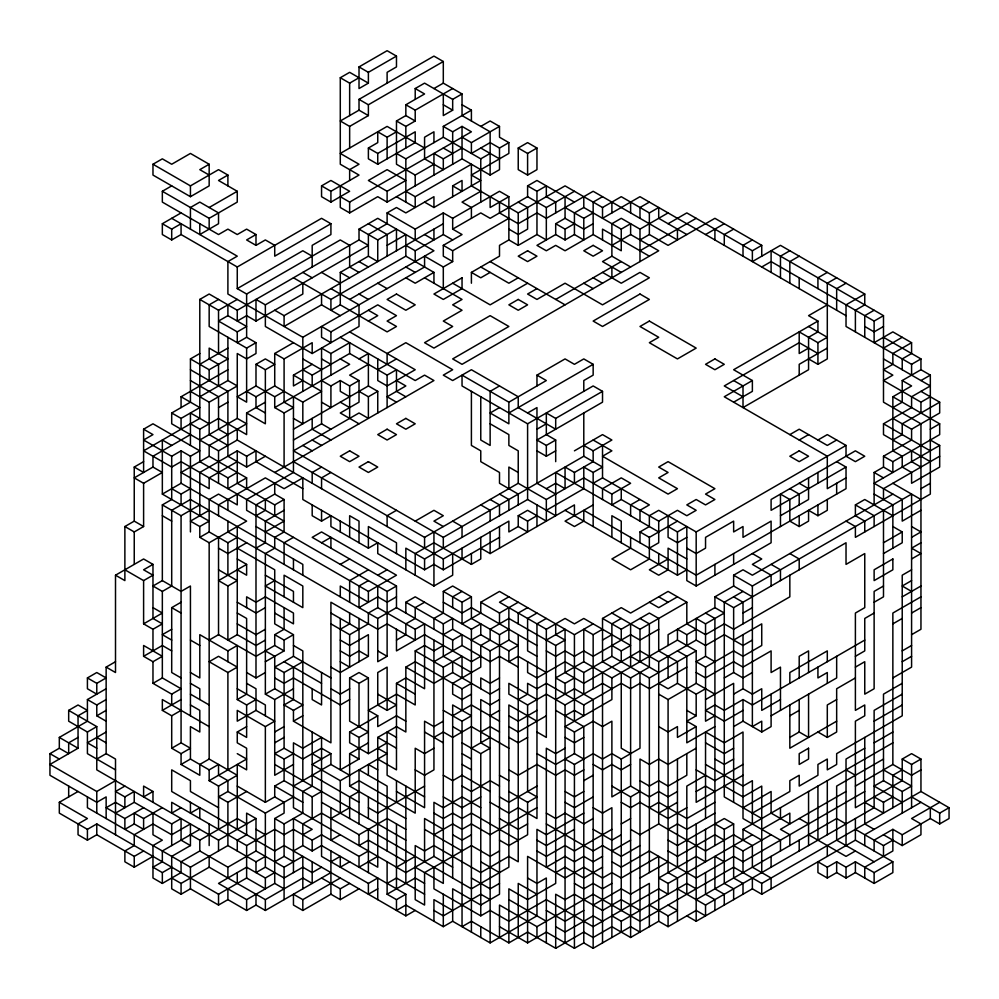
<?xml version="1.0" encoding="UTF-8"?>
<svg xmlns="http://www.w3.org/2000/svg" width="999" height="999" viewBox="0 0 999 999"><rect width="100%" height="100%" fill="white"/><g stroke="black" fill="none" stroke-linecap="round" stroke-linejoin="round"><path stroke-width="1.5" d="M152.972 164.248L162.338 158.841L171.703 164.248L190.434 153.434L209.166 164.248L209.166 185.876L190.434 196.691L152.972 175.062L152.972 164.248L190.434 185.876L218.531 169.655L227.897 175.062L227.897 185.876M321.553 185.876L330.919 180.469L349.65 191.284L330.919 202.098L321.553 196.691L321.553 185.876L330.919 191.284L359.016 175.062L340.284 164.248L340.284 77.735L349.65 72.328L368.381 83.142L368.381 72.328L396.478 56.106L396.478 66.921L387.113 72.328L387.113 83.142M368.381 83.142L359.016 88.549L359.016 66.921L387.113 50.699L396.478 56.106M312.188 266.983L312.188 245.354L330.919 234.54L330.919 223.726L274.725 256.169L274.725 245.354L265.359 239.947L255.994 245.354L255.994 234.54L246.628 229.133L237.263 234.54L227.897 229.133L218.531 234.54L162.338 202.098L162.338 191.284L171.703 185.876M209.166 164.248L199.8 169.655L209.166 175.062M340.284 77.735L349.65 83.142L359.016 77.735M227.897 175.062L218.531 180.469L237.263 191.284L237.263 202.098L209.166 218.319L162.338 191.284M443.306 61.513L368.381 104.77L368.381 115.584L349.65 126.398L340.284 120.991L359.016 110.177L359.016 99.363L433.941 56.106L443.306 61.513L443.306 83.142L462.038 93.956L462.038 115.584L490.134 131.806L490.134 175.062L499.5 169.655L499.5 148.027L508.866 142.62L508.866 153.434L471.403 175.062L480.769 180.469L433.941 207.505L424.575 202.098M330.919 223.726L321.553 218.319L237.263 266.983L181.069 234.54L171.703 239.947L162.338 234.54L162.338 223.726L181.069 212.912M162.338 223.726L171.703 229.133L181.069 223.726L181.069 234.54M209.166 207.505L237.263 191.284M415.209 99.363L415.209 88.549L424.575 83.142L452.672 99.363L462.038 93.956M405.844 104.77L415.209 110.177L415.209 120.991L405.844 115.584L405.844 104.77L424.575 93.956L415.209 88.549M433.941 88.549L443.306 83.142M433.941 164.248L415.209 175.062L396.478 164.248L396.478 120.991L405.844 115.584M415.209 110.177L452.672 88.549M368.381 148.027L377.747 153.434L415.209 131.806L415.209 142.62L377.747 164.248L368.381 158.841L368.381 148.027L377.747 142.62L377.747 131.806L387.113 137.213L396.478 131.806M396.478 120.991L405.844 126.398L415.209 120.991M452.672 99.363L452.672 110.177L443.306 115.584L443.306 93.956M255.994 234.54L246.628 239.947L255.994 245.354M480.769 202.098L480.769 158.841L443.306 137.213L443.306 126.398L471.403 110.177L471.403 120.991M396.478 153.434L405.844 158.841L443.306 137.213M443.306 126.398L452.672 131.806L462.038 126.398L471.403 131.806L349.65 202.098L340.284 196.691M480.769 126.398L490.134 120.991L499.5 126.398L499.5 137.213L508.866 142.62M265.359 531.943L284.091 521.128L181.069 461.65L171.703 467.057L143.606 450.836L199.8 418.394L199.8 299.425L209.166 294.018L237.263 310.252L359.016 239.947L368.381 245.354L265.359 304.832L255.994 299.425L255.994 321.066L246.628 315.659L237.263 321.066L237.263 310.252M340.284 185.876L340.284 207.505L349.65 212.912L377.747 196.691L387.113 202.098L462.038 158.841L462.038 126.398M387.113 191.284L405.844 180.469L387.113 169.655L368.381 180.469L387.113 191.284L387.113 202.098M433.941 175.062L433.941 153.434L443.306 158.841L462.038 148.027M462.038 137.213L471.403 142.62L499.5 126.398M218.531 299.425L209.166 304.832L209.166 326.473L246.628 348.102L255.994 342.694L255.994 353.509L246.628 358.916L237.263 353.509L237.263 418.394L246.628 423.801L209.166 445.429L209.166 456.243L181.069 472.465L209.166 488.686L209.166 477.872L237.263 461.65M237.263 266.983L237.263 288.611L302.822 250.761L312.188 256.169M199.8 299.425L218.531 310.239L237.263 299.425M237.263 288.611L246.628 294.018L340.284 239.947L349.65 245.354L349.65 266.995L359.016 272.402M359.016 239.947L359.016 229.133L377.747 218.319L433.941 250.761L349.65 299.438M330.919 331.88L330.919 342.694L321.553 337.287L321.553 326.473L330.919 331.88L377.747 304.845L396.478 315.659L387.113 321.066L396.478 326.473L387.113 331.88L340.284 304.832L340.284 272.402L368.381 256.181L368.381 234.54L387.113 223.726L387.113 212.912L396.478 207.505L405.844 212.912L433.941 196.691L433.941 207.505M405.844 191.284L415.209 196.691L471.403 164.248L471.403 185.876L518.231 212.912L518.231 245.367L508.866 239.947L499.5 245.367L499.5 256.169L471.403 272.39L471.403 283.216M480.769 158.841L490.134 153.434M227.897 315.647L218.531 321.066L237.263 331.88L246.628 326.473L227.897 315.647L227.897 304.832M452.672 185.876L462.038 180.469L462.038 191.284L452.672 185.876L452.672 196.691M518.231 148.027L527.597 142.62L536.962 148.027L536.962 169.655L527.597 175.062L518.231 169.655L518.231 148.027L527.597 153.434L536.962 148.027M359.016 229.133L377.747 239.947L396.478 229.133L396.478 250.774M536.962 515.721L527.597 521.128L527.597 531.943L518.231 526.535L508.866 531.943L508.866 521.128L443.306 558.978L237.263 440.022L218.531 450.836L171.703 423.801L171.703 412.987L190.434 402.172L190.434 358.916L199.8 353.509M255.994 321.066L302.822 294.018L302.822 283.204M387.113 245.354L405.844 234.54L405.844 256.169L433.941 272.39L433.941 283.204M387.113 212.912L415.209 229.133L443.306 212.912L452.672 218.319L499.5 191.284L508.866 196.691L508.866 239.947M480.769 191.284L462.038 202.098L471.403 207.505L471.403 218.319M199.8 364.323L227.897 348.102M255.994 342.694L246.628 337.287L237.263 342.694L237.263 331.88M274.725 310.239L284.091 315.659L443.306 223.726M190.434 358.916L209.166 369.73L227.897 358.916L209.166 348.102L209.166 358.916L218.531 364.323L218.531 385.951M340.284 315.659L321.553 304.832L284.091 326.473L284.091 315.659M293.456 277.797L330.919 299.425L405.844 256.169M405.844 245.354L415.209 250.761L443.306 234.54L452.672 239.947M452.672 218.319L452.672 229.133L480.769 212.912L490.134 218.319L527.597 196.691L546.328 207.505L574.425 191.284M508.866 196.691L490.134 207.505L490.134 196.691M527.597 196.691L527.597 185.876L536.962 180.469L574.425 202.098M181.069 407.58L181.069 396.765L227.897 369.73M340.284 304.832L330.919 310.252L330.919 299.425M508.866 218.319L452.672 250.761L452.672 261.576L443.306 256.169L443.306 245.354L462.038 234.54L452.672 229.133M527.597 185.876L536.962 191.284L546.328 185.876L546.328 196.691L555.694 202.098L555.694 212.912M143.606 429.208L152.972 423.801L199.8 450.836L190.434 456.243L181.069 450.836L171.703 456.243L143.606 440.022L152.972 434.615L143.606 429.208L143.606 472.465L134.241 467.057L134.241 521.128L124.875 526.535L124.875 580.606L115.509 575.199L115.509 672.527L106.144 667.12L106.144 753.646L96.778 759.053M199.8 396.765L227.897 380.544L237.263 385.951L209.166 402.172L190.434 391.358M255.994 364.323L265.359 358.916L274.725 364.323L265.359 369.73L255.994 364.323L255.994 385.951L237.263 396.765L246.628 402.172L246.628 348.102M293.456 418.394L302.822 423.801L302.822 402.172L274.725 385.951L274.725 353.509L293.456 342.694M171.703 218.319L237.263 256.169L227.897 261.576L227.897 294.018L302.822 337.287L424.575 266.983L424.575 256.169L443.306 266.983L452.672 261.576M518.231 212.912L565.059 185.876L602.522 207.505L621.253 196.691L649.35 212.912L658.716 207.505L658.716 218.319L686.812 234.54M171.703 412.987L181.069 418.394L199.8 407.58L181.069 396.765M284.091 391.358L274.725 396.765L274.725 407.58L284.091 412.987L293.456 407.58L284.091 402.172L284.091 358.916L312.188 342.694L312.188 353.509L359.016 326.473L359.016 304.832L330.919 288.611M433.941 272.39L415.209 283.216L405.844 277.797M218.531 407.58L227.897 402.172M368.381 321.066L377.747 315.659L368.381 310.252M134.241 467.057L143.606 461.65M190.434 434.615L152.972 456.243L152.972 467.057L134.241 477.872L143.606 483.279L162.338 472.465L152.972 467.057M190.434 423.801L199.8 429.208L218.531 418.394L246.628 434.615L246.628 412.987L265.359 402.172M265.359 412.987L255.994 407.58L255.994 396.765L274.725 385.951M302.822 380.544L293.456 385.951L293.456 375.137L312.188 364.323M293.456 440.022L321.553 423.801L321.553 348.102L330.919 353.509L349.65 342.694L349.65 353.509L312.188 375.137L312.188 385.951M518.231 245.367L536.962 234.54L546.328 239.947L546.328 207.505M555.694 234.54L565.059 239.947L574.425 234.54L574.425 212.912L583.791 207.505L621.253 229.133L621.253 250.774L593.156 234.54L565.059 250.774L555.694 245.367L546.328 250.774L536.962 245.367L555.694 234.54L555.694 223.726L565.059 218.319L583.791 229.133L593.156 223.726M602.522 196.691L593.156 202.098L593.156 234.54M199.8 440.022L237.263 418.394M490.134 272.39L480.769 277.797L471.403 272.39M555.694 223.726L565.059 229.133L574.425 223.726M565.059 207.505L583.791 218.319L593.156 212.912M274.725 407.58L349.65 364.323L340.284 358.916M359.016 358.916L368.381 353.509L368.381 385.951L293.456 429.208M302.822 402.172L321.553 391.358L293.456 375.137M321.553 380.544L330.919 385.951L340.284 380.544L349.65 385.951L359.016 380.544L359.016 402.172L340.284 412.987L359.016 423.801M368.381 364.323L349.65 375.137L359.016 380.544M518.231 277.797L508.866 283.216L480.769 266.983M649.35 202.098L639.984 207.505L639.984 218.319M171.703 445.429L162.338 440.022L162.338 494.093L181.069 483.279L246.628 521.128L209.166 542.757L209.166 759.053L237.263 775.274L218.531 786.088L209.166 780.681L209.166 769.867L218.531 764.46L218.531 775.274L227.897 780.681L227.897 791.495L265.359 813.124L293.456 796.902M302.822 488.686L255.994 461.65L255.994 450.836L246.628 456.243L237.263 450.836L199.8 472.465L199.8 515.721M377.747 369.73L396.478 358.916M527.597 283.216L490.134 304.845L452.672 283.216M621.253 229.133L630.619 223.726L630.619 234.54L611.888 245.354M302.822 575.199L302.822 564.385L190.434 499.5L171.703 510.314L171.703 586.013L162.338 591.42L152.972 586.013L162.338 580.606L162.338 504.907L171.703 499.5L171.703 456.243M171.703 488.686L181.069 494.093L190.434 488.686M349.65 353.509L387.113 375.137L396.478 369.73L396.478 391.358L405.844 396.765M536.962 288.624L527.597 294.031L536.962 299.438L565.059 283.216L602.522 304.845L649.35 277.797L639.984 272.39L621.253 283.216L602.522 272.39M630.619 266.995L611.888 256.181L611.888 223.726L621.253 218.319L639.984 229.133L668.081 212.912M124.875 526.535L134.241 531.943L143.606 526.535L143.606 483.279M199.8 429.208L199.8 461.65L227.897 477.872L237.263 472.465M190.434 369.73L227.897 391.358L227.897 456.243L246.628 467.057L265.359 456.243M359.016 391.358L368.381 396.765L377.747 391.358L377.747 412.987M611.888 256.181L602.522 261.588L621.253 272.39M639.984 239.947L649.35 234.54L668.081 245.354L714.909 218.319L761.738 245.354L761.738 256.181M668.081 223.726L686.812 212.912L752.372 250.761L761.738 245.354M162.338 504.907L181.069 515.721L199.8 504.907M246.628 488.686L246.628 477.872L227.897 488.686L227.897 477.872M555.694 299.438L621.253 261.576M639.984 250.761L696.178 218.319M209.166 510.314L190.434 521.128L199.8 526.535L209.166 521.128L162.338 494.093M274.725 472.465L433.941 380.544L424.575 375.137L415.209 380.544L340.284 337.287M115.509 575.199L143.606 558.978L152.972 564.385L152.972 618.456L162.338 623.863L152.972 629.27L143.606 623.863L143.606 580.606L124.875 569.792M705.544 234.54L724.275 223.726M152.972 564.385L143.606 569.792L152.972 575.199L143.606 580.606M199.8 526.535L199.8 537.35L209.166 531.943L227.897 542.757L237.263 537.35M293.456 688.748L274.725 699.562L265.359 694.155L265.359 553.571L274.725 548.164L274.725 537.35L284.091 531.943L284.091 499.5L274.725 494.093L255.994 504.907L255.994 677.934L265.359 672.527M321.553 467.057L312.188 472.465L312.188 483.279M733.641 229.133L724.275 234.54L724.275 245.354M255.994 515.721L265.359 510.314L265.359 499.5M237.263 450.836L237.263 483.279L274.725 504.907L284.091 499.5M330.919 472.465L321.553 477.872L321.553 488.686M284.091 510.314L265.359 521.128L265.359 542.757L255.994 548.164M499.5 385.951L490.134 391.358L490.134 445.429L480.769 440.022L480.769 396.765M752.372 239.947L743.006 245.354L743.006 256.181M246.628 542.757L227.897 553.571L218.531 548.164M536.962 385.951L536.962 375.137L565.059 358.916L574.425 364.323L583.791 358.916L593.156 364.323L593.156 375.137L583.791 380.544L583.791 391.358M499.5 407.58L490.134 412.987L508.866 423.801L508.866 402.172L462.038 375.137L462.038 385.951L527.597 423.801L593.156 385.951L602.522 391.358L602.522 402.172L536.962 440.022L546.328 445.429L555.694 440.022L555.694 461.65M508.866 402.172L546.328 380.544L536.962 375.137M143.606 623.863L162.338 613.049L152.972 607.642M181.069 677.934L171.703 672.527L171.703 607.642L181.069 602.235M237.263 558.978L246.628 564.385L218.531 580.606L227.897 586.013L237.263 580.606L218.531 569.792M293.456 537.35L284.091 542.757L284.091 564.385M312.188 504.907L312.188 515.721L321.553 521.128L330.919 515.721L330.919 526.535L368.381 548.164L377.747 542.757L377.747 553.571L433.941 586.013L452.672 575.199L452.672 553.571M508.866 412.987L593.156 364.323M761.738 266.995L771.103 261.588L874.125 321.066L883.491 315.659L883.491 402.172L920.953 423.801L920.953 629.27L911.587 634.677M789.834 250.761L780.469 256.169L780.469 277.809M527.597 412.987L536.962 407.58L536.962 483.279L555.694 494.093M799.2 256.169L789.834 261.588L789.834 283.216M87.413 677.934L96.778 672.527L106.144 677.934L96.778 683.341L87.413 677.934L87.413 688.748L96.778 694.155L96.778 683.341M106.144 667.12L115.509 661.713M171.703 629.27L162.338 634.677L171.703 640.084M321.553 542.757L330.919 537.35L330.919 548.164M143.606 656.306L152.972 661.713L162.338 656.306L143.606 645.491L143.606 656.306L162.338 645.491L171.703 650.898M274.725 580.606L265.359 586.013L302.822 607.642L302.822 586.013L284.091 575.199L284.091 596.828M396.478 510.314L387.113 515.721L387.113 526.535M536.962 429.208L546.328 423.801M555.694 440.022L546.328 434.615L546.328 412.987L555.694 418.394L602.522 391.358M218.531 850.973L218.531 840.159L96.778 769.867L96.778 726.61L87.413 732.017L68.681 721.203L68.681 710.389L78.047 704.982L87.413 710.389L78.047 715.796L78.047 748.239L49.95 764.46L96.778 791.495L115.509 780.681M106.144 818.531L106.144 796.902L96.778 802.309L49.95 775.274L49.95 753.646L59.316 748.239L59.316 737.424L87.413 721.203L87.413 699.575L106.144 688.748M827.297 272.402L817.931 277.809L817.931 288.624M87.413 699.575L96.778 704.982L106.144 699.575M209.166 640.084L218.531 634.677L255.994 656.306L274.725 645.491L284.091 650.898L284.091 640.084L274.725 634.677L274.725 645.491M265.359 607.642L255.994 613.049L237.263 602.235M340.284 564.385L349.65 558.978M415.209 521.128L433.941 510.314L443.306 515.721L433.941 521.128L443.306 526.535M836.663 277.809L827.297 283.216L827.297 358.916L817.931 364.323L808.566 358.916M96.778 704.982L96.778 715.796L106.144 710.389M152.972 683.341L162.338 677.934L181.069 688.748L171.703 694.155L152.972 683.341L152.972 661.713M265.359 640.084L255.994 645.491L237.263 634.677L227.897 640.084L227.897 586.013M536.962 450.836L546.328 456.243L555.694 450.836M846.028 283.216L836.663 288.624L836.663 310.252M78.047 737.424L68.681 742.831L68.681 753.646L59.316 748.239M190.434 672.527L199.8 677.934L199.8 634.677L227.897 650.898L237.263 645.491L237.263 699.562L246.628 704.969L255.994 699.562M265.359 629.27L255.994 634.677L237.263 623.863M368.381 569.792L349.65 580.606L349.65 602.235M293.456 461.65L424.575 537.35L518.231 483.279L546.328 499.5L583.791 477.872L611.888 494.093L611.888 504.907L621.253 499.5L658.716 521.128L677.447 510.314L686.812 515.721L696.178 510.314L686.812 504.907L696.178 499.5L705.544 504.907L714.909 499.5L705.544 494.093L714.909 488.686L668.081 461.65L658.716 467.057L668.081 472.465L658.716 477.872L677.447 488.686L668.081 494.093L602.522 456.243L611.888 450.836L593.156 440.022M574.425 450.836L602.522 434.615L611.888 440.022L593.156 450.836L583.791 445.429M827.297 304.845L808.566 315.659L817.931 321.066L817.931 331.88L808.566 337.287L808.566 369.73L743.006 407.58L743.006 385.951L733.641 380.544M106.144 732.017L87.413 742.831L96.778 748.239M274.725 634.677L284.091 629.27L284.091 607.642M368.381 580.606L359.016 586.013L359.016 607.642L377.747 596.828L387.113 602.235L396.478 596.828M377.747 575.199L387.113 569.792M368.381 396.765L368.381 418.394L359.016 412.987L293.456 450.836L443.306 537.35L583.791 456.243L602.522 467.057L593.156 472.465L583.791 467.057L583.791 488.686L546.328 510.314M817.931 321.066L733.641 369.73L752.372 380.544L752.372 391.358L733.641 402.172M855.394 331.88L855.394 310.252L864.759 304.845L864.759 294.031L846.028 304.845L846.028 326.473L911.587 364.323L920.953 358.916L920.953 369.73L902.222 380.544L902.222 402.172L892.856 407.58M209.166 726.61L162.338 699.562L162.338 710.376L181.069 699.562M227.897 672.527L237.263 667.12L218.531 656.306L209.166 661.713L227.897 672.527L227.897 769.867M284.091 640.084L293.456 634.677L274.725 623.863L274.725 569.792L237.263 548.164M255.994 526.535L368.381 591.42L396.478 575.199L321.553 531.943L312.188 537.35L396.478 586.013L396.478 607.642L452.672 640.084L462.038 634.677L462.038 645.491L433.941 661.713M405.844 569.792L405.844 548.164L424.575 558.978L527.597 499.5L555.694 515.721L555.694 472.465L658.716 531.943M546.328 488.686L555.694 483.279L565.059 488.686L565.059 467.057L574.425 472.465L574.425 483.279M574.425 472.465L593.156 461.65M162.338 710.376L171.703 715.784L181.069 710.376M265.359 661.713L284.091 650.898M293.456 396.765L293.456 472.465L246.628 499.5L246.628 510.314L387.113 591.42L396.478 586.013M218.531 515.721L218.531 504.907L265.359 477.872L284.091 488.686L302.822 477.872L302.822 499.5L424.575 569.792L433.941 564.385L443.306 569.792L499.5 537.35M518.231 526.535L518.231 515.721L527.597 510.314L546.328 521.128L546.328 499.5M752.372 380.544L724.275 396.765L827.297 456.243L827.297 488.686L846.028 477.872M808.566 348.102L799.2 353.509L799.2 331.88L817.931 342.694L827.297 337.287L808.566 326.473M874.125 310.252L864.759 315.659L864.759 337.287M330.919 677.934L293.456 656.306L274.725 667.12L284.091 672.527L284.091 748.239L274.725 753.646L284.091 759.053L293.456 753.646M340.284 629.27L349.65 623.863L349.65 613.049M377.747 759.053L396.478 769.867L396.478 683.341L405.844 677.934L424.575 688.748L424.575 623.863L415.209 629.27L377.747 607.642L368.381 613.049L368.381 623.863L349.65 634.677L330.919 623.863M593.156 483.279L602.522 477.872L602.522 445.429M827.297 348.102L799.2 364.323L799.2 375.137M284.091 888.823L274.725 883.416L246.628 899.637L218.531 883.416L246.628 867.194L265.359 878.009L265.359 888.823L246.628 878.009L218.531 894.23L96.778 823.938L87.413 829.345L59.316 813.124L59.316 802.309L78.047 791.495M237.263 699.562L246.628 694.155L246.628 618.456L237.263 613.049M284.091 672.527L302.822 661.713M227.897 521.128L227.897 531.943L377.747 618.456L396.478 607.642M405.844 613.049L405.844 602.235L415.209 596.828L471.403 629.27L480.769 623.863L480.769 634.677L508.866 650.898L518.231 645.491L508.866 640.084L490.134 650.898L452.672 629.27L443.306 634.677M415.209 575.199L415.209 553.571L433.941 542.757L471.403 564.385L480.769 558.978L480.769 537.35M480.769 548.164L490.134 553.571L574.425 504.907L574.425 515.721M883.491 326.473L874.125 331.88L864.759 326.473M171.703 748.239L181.069 742.831L190.434 748.239L181.069 753.646L171.703 748.239L171.703 715.784M265.359 694.155L274.725 688.748L302.822 704.969L293.456 710.376L284.091 704.969L293.456 699.562L293.456 667.12M424.575 602.235L415.209 607.642L415.209 618.456L405.844 623.863L405.844 634.677L396.478 640.084M433.941 629.27L433.941 618.456L443.306 613.049L443.306 591.42L452.672 586.013L471.403 596.828L471.403 618.456L499.5 634.677L508.866 629.27M593.156 504.907L565.059 521.128L574.425 526.535L583.791 521.128L583.791 510.314L696.178 575.199L846.028 488.686L846.028 467.057L836.663 461.65M611.888 494.093L630.619 483.279L621.253 477.872L602.522 488.686L602.522 499.5M124.875 786.088L115.509 791.495L124.875 796.902L134.241 791.495L134.241 802.309L115.509 813.124M255.994 710.376L237.263 721.191L237.263 710.376L265.359 726.598L274.725 721.191L255.994 710.376L255.994 688.748L246.628 683.341M462.038 591.42L452.672 596.828L452.672 607.642M883.491 348.102L902.222 337.287M181.069 753.646L181.069 764.46L190.434 759.053L209.166 769.867M237.263 829.345L237.263 764.46L246.628 769.867L246.628 748.239L237.263 742.831L237.263 732.017L246.628 726.61M340.284 640.084L349.65 645.491L368.381 634.677L368.381 656.306L340.284 672.527L330.919 667.12M443.306 591.42L462.038 602.235L471.403 596.828M639.984 499.5L630.619 504.907L630.619 515.721M902.222 369.73L902.222 358.916L911.587 353.509L911.587 342.694L892.856 353.509L892.856 364.323L883.491 369.73L892.856 375.137L883.491 380.544L920.953 402.172L930.319 396.765M152.972 791.495L143.606 796.902L143.606 786.088L152.972 791.495L152.972 802.309M209.166 759.053L199.8 764.46L199.8 775.274L181.069 764.46M368.381 753.646L349.65 742.819L349.65 732.005L359.016 737.412L368.381 732.005L349.65 721.191L349.65 677.934L359.016 672.527L368.381 677.934L368.381 753.646L387.113 742.831M387.113 591.42L387.113 656.306L377.747 661.713L377.747 618.456M405.844 602.235L443.306 623.863L452.672 618.456L452.672 629.27M462.038 602.235L462.038 623.863L480.769 613.049L480.769 602.235L499.5 591.42L574.425 634.677L593.156 623.863M59.316 802.309L87.413 818.531L78.047 823.938L78.047 834.752L87.413 840.159L96.778 834.752L134.241 856.38L143.606 850.973M124.875 796.902L124.875 807.716L115.509 802.309L106.144 807.716L124.875 818.531L143.606 807.716M274.725 732.017L284.091 726.61M293.456 710.376L293.456 721.191L302.822 715.784M349.65 688.748L340.284 694.155L330.919 688.748M349.65 677.934L359.016 683.341L368.381 677.934M405.844 721.191L396.478 715.784L377.747 726.598L377.747 715.784L368.381 710.376L396.478 694.155L415.209 704.969L415.209 650.898L424.575 645.491L433.941 650.898L443.306 645.491M508.866 596.828L499.5 602.235L546.328 629.27L565.059 618.456L574.425 623.863L583.791 618.456L630.619 645.491L621.253 650.898L611.888 645.491M789.834 434.615L799.2 429.208L827.297 445.429L836.663 440.022M162.338 807.716L143.606 818.531L143.606 829.345L134.241 823.938L124.875 829.345L124.875 818.531M209.166 780.681L246.628 759.053L237.263 753.646M274.725 742.831L284.091 737.424M349.65 699.562L340.284 704.969L293.456 677.934L284.091 683.341L274.725 677.934M368.381 861.787L377.747 867.194L377.747 737.412L396.478 726.598L405.844 732.005L405.844 667.12L415.209 661.713L462.038 688.748L471.403 683.341M480.769 602.235L499.5 613.049L518.231 602.235M639.984 542.757L639.984 531.943L649.35 526.535L649.35 515.721L658.716 510.314L696.178 531.943L846.028 445.429L846.028 456.243L855.394 461.65L864.759 456.243L855.394 450.836L771.103 499.5L771.103 510.314L846.028 467.057M799.2 440.022L808.566 434.615M181.069 807.716L171.703 813.124L171.703 802.309L246.628 845.566L246.628 878.009M471.403 640.084L480.769 634.677M527.597 607.642L518.231 613.049L518.231 623.863M630.619 537.35L630.619 548.164L611.888 558.978L630.619 569.792L649.35 558.978L649.35 537.35L677.447 521.128M817.931 440.022L827.297 434.615L846.028 445.429M930.319 440.022L939.684 445.429L939.684 467.057L911.587 483.279L911.587 472.465L902.222 467.057L902.222 456.243L892.856 450.836L892.856 396.765L911.587 385.951L902.222 380.544M920.953 380.544L930.319 375.137L930.319 494.093L855.394 537.35L855.394 526.535L846.028 521.128M134.241 802.309L171.703 823.938L181.069 818.531L181.069 840.159L190.434 845.566L190.434 823.938L171.703 834.752L152.972 823.938L134.241 834.752L134.241 845.566L124.875 850.973L124.875 861.787L134.241 867.194L152.972 856.38M227.897 791.495L218.531 796.902L227.897 802.309L246.628 791.495M415.209 650.898L443.306 667.12L462.038 656.306L462.038 677.934M536.962 613.049L527.597 618.456L527.597 650.898L536.962 656.306M649.35 548.164L658.716 542.757L658.716 521.128M668.081 526.535L677.447 531.943L686.812 526.535L686.812 580.606L696.178 586.013L771.103 542.757L771.103 521.128L743.006 537.35L743.006 526.535L733.641 531.943L733.641 521.128L705.544 537.35L705.544 548.164L696.178 553.571L686.812 548.164M293.456 764.46L274.725 775.274L274.725 699.562M349.65 732.005L377.747 715.784M387.113 710.376L387.113 667.12L377.747 672.527L377.747 704.969L387.113 710.376L396.478 704.969L377.747 694.155M452.672 661.713L452.672 672.527L433.941 683.341L405.844 667.12M480.769 656.306L471.403 661.713L424.575 634.677L396.478 650.898L396.478 629.27M546.328 618.456L536.962 623.863L536.962 818.531L518.231 807.716L508.866 813.124L490.134 802.309M686.812 537.35L677.447 542.757L668.081 537.35L668.081 515.721M930.319 461.65L883.491 434.615L883.491 423.801L911.587 407.58L911.587 396.765L930.319 385.951L883.491 358.916M199.8 829.345L162.338 850.973L162.338 861.787L152.972 867.194L162.338 872.602L171.703 867.194M237.263 786.088L265.359 802.309L274.725 796.902L274.725 786.088L284.091 780.681L312.188 796.902L321.553 791.495M284.091 748.239L302.822 759.053L321.553 748.239L330.919 753.633L312.188 764.46L340.284 780.681L387.113 753.633L377.747 748.239M668.081 558.978L649.35 569.792L658.716 575.199L668.081 569.792L668.081 548.164L686.812 558.978M892.856 418.394L911.587 429.208L939.684 412.987L939.684 402.172L902.222 423.801L902.222 434.615L892.856 440.022M190.434 845.566L171.703 856.38L171.703 888.823L181.069 894.23L190.434 888.823L218.531 905.044L227.897 899.637L246.628 910.451L255.994 905.044L265.359 910.451L330.919 872.602M302.822 888.823L302.822 856.38L284.091 867.194L255.994 850.973L227.897 867.194L199.8 850.973L199.8 840.159L237.263 818.531L246.628 823.938M293.456 786.088L330.919 764.46L330.919 753.633M405.844 818.531L349.65 786.088L349.65 753.633L368.381 742.819M546.328 640.084L565.059 629.27L565.059 672.527L583.791 683.341L639.984 650.898L658.716 661.713L658.716 823.938L705.544 850.973L733.641 834.752L752.372 845.566L752.372 867.194L771.103 878.009L771.103 888.823M199.8 850.973L181.069 861.787L181.069 872.602L162.338 883.416L152.972 878.009L152.972 845.566L162.338 840.159L152.972 834.752L152.972 813.124M218.531 840.159L255.994 818.531L246.628 813.124L246.628 834.752L237.263 840.159L237.263 850.973M359.016 737.412L359.016 759.053L340.284 769.867L340.284 618.456M471.403 694.155L462.038 699.562L452.672 694.155L452.672 683.341L480.769 667.12L480.769 645.491L490.134 640.084L490.134 629.27L508.866 618.456L555.694 645.491L565.059 640.084L555.694 634.677L555.694 623.863M499.5 677.934L490.134 683.341L480.769 677.934L480.769 688.748M639.984 618.456L649.35 623.863L649.35 667.12L630.619 677.934L602.522 661.713L602.522 618.456L621.253 607.642L630.619 613.049L668.081 591.42L686.812 602.235L686.812 623.863L705.544 634.677L724.275 623.863L733.641 629.27L789.834 596.828L789.834 575.199M565.059 510.314L677.447 575.199L686.812 569.792M780.469 515.721L808.566 499.5L808.566 477.872M874.125 504.907L874.125 472.465L883.491 467.057L883.491 456.243L911.587 440.022L911.587 429.208M930.319 429.208L939.684 423.801L939.684 434.615L892.856 461.65L883.491 456.243M87.413 796.902L87.413 807.716L190.434 867.194L227.897 845.566L255.994 861.787L265.359 856.38M274.725 883.416L274.725 818.531L284.091 813.124L284.091 802.309L274.725 796.902M443.306 721.191L433.941 726.598L424.575 721.191L424.575 807.716L396.478 791.495M452.672 715.784L471.403 704.969L499.5 721.191M499.5 688.748L490.134 694.155L452.672 672.527M630.619 677.934L630.619 786.088L611.888 796.902L611.888 721.191L602.522 726.598L593.156 721.191L574.425 732.005L565.059 726.598L611.888 699.562L611.888 677.934L583.791 661.713L583.791 629.27L593.156 634.677L602.522 629.27M621.253 618.456L611.888 623.863L611.888 656.306L649.35 677.934L696.178 650.898L677.447 640.084L677.447 629.27L686.812 634.677L696.178 629.27M171.703 878.009L181.069 883.416L209.166 867.194L265.359 899.637L302.822 878.009L312.188 883.416L312.188 861.787M246.628 845.566L274.725 829.345L284.091 834.752L293.456 829.345L312.188 840.159L321.553 834.752L359.016 856.38L368.381 850.973M274.725 818.531L284.091 823.938L302.822 813.124L302.822 791.495L312.188 786.088L312.188 732.005M349.65 786.088L359.016 780.681L415.209 813.124L415.209 748.226L424.575 753.633L433.941 748.226M433.941 737.412L443.306 732.005L452.672 737.412L471.403 726.598L508.866 748.226M443.306 710.376L462.038 721.191L471.403 715.784L452.672 704.969L452.672 878.009M499.5 699.562L490.134 704.969L480.769 699.562L480.769 742.819L490.134 748.226L480.769 753.633L462.038 742.819M602.522 640.084L611.888 634.677M602.522 618.456L621.253 629.27L649.35 613.049L658.716 618.456L658.716 650.898L677.447 661.713L677.447 683.341L696.178 694.155L696.178 715.796L686.812 721.203L696.178 726.598L696.178 802.309L743.006 775.274M677.447 596.828L658.716 607.642L649.35 602.235M780.469 526.535L780.469 494.093L789.834 499.5L789.834 521.128L799.2 526.535L808.566 521.128L808.566 510.314L817.931 515.721L827.297 510.314L827.297 499.5M939.684 445.429L874.125 483.279L902.222 499.5L902.222 521.128L920.953 510.314M359.016 791.495L349.65 796.902L349.65 818.531M490.134 715.784L499.5 710.376M518.231 699.562L527.597 694.155L527.597 683.341L536.962 688.748L546.328 683.341L583.791 704.969L621.253 683.341L630.619 688.748L639.984 683.341L649.35 688.748L686.812 667.12M583.791 661.713L555.694 677.934L565.059 683.341L574.425 677.934M611.888 613.049L639.984 629.27L686.812 602.235M668.081 645.491L668.081 634.677L714.909 607.642L714.909 596.828L733.641 586.013L733.641 575.199L743.006 569.792L752.372 575.199L892.856 494.093M864.759 531.943L864.759 521.128L855.394 515.721L855.394 504.907L864.759 499.5L892.856 515.721M939.684 456.243L883.491 488.686L883.491 499.5M302.822 834.752L312.188 829.345L293.456 818.531L293.456 872.602M330.919 818.531L349.65 807.716M480.769 732.005L490.134 726.598L499.5 732.005M536.962 699.562L508.866 683.341L508.866 694.155L527.597 704.969L546.328 694.155L565.059 704.969L602.522 683.341L611.888 688.748M583.791 694.155L583.791 672.527L611.888 656.306M658.716 629.27L639.984 640.084L630.619 634.677L593.156 656.306L583.791 650.898L574.425 656.306L565.059 650.898L555.694 656.306L546.328 650.898M321.553 867.194L312.188 872.602L302.822 867.194L284.091 878.009L265.359 867.194L255.994 872.602L255.994 861.787M274.725 861.787L284.091 856.38L293.456 861.787M293.456 850.973L302.822 845.566L312.188 850.973L321.553 845.566L405.844 894.23L405.844 915.858L415.209 910.451M471.403 748.226L490.134 737.412M536.962 710.376L518.231 721.191L508.866 715.784M555.694 699.562L574.425 688.748L593.156 699.562L593.156 948.301L583.791 942.894L574.425 948.301L546.328 932.079L527.597 942.894L499.5 926.672M743.006 591.42L724.275 602.235L724.275 796.902L761.738 818.531M733.641 575.199L752.372 586.013L911.587 494.093L911.587 667.12L892.856 677.934M920.953 488.686L930.319 483.279M265.359 878.009L274.725 872.602M340.284 834.752L330.919 840.159L330.919 807.716M424.575 786.088L377.747 813.124L368.381 807.716M546.328 715.784L518.231 732.005L508.866 726.598M611.888 677.934L677.447 640.084M658.716 661.713L696.178 640.084L696.178 618.456L705.544 623.863L724.275 613.049L714.909 607.642M714.909 596.828L733.641 607.642L846.028 542.757L846.028 564.385L864.759 553.571L864.759 607.642L855.394 613.049L855.394 710.376L864.759 704.969L864.759 715.784L855.394 721.191L855.394 807.716L902.222 780.681L902.222 759.053L911.587 753.646L920.953 759.053L920.953 791.495L949.05 807.716L949.05 818.531L939.684 823.938L930.319 818.531L902.222 834.752L892.856 829.345L874.125 840.159L874.125 850.973M405.844 861.787L368.381 840.159L359.016 845.566L359.016 834.752L387.113 818.531L405.844 829.345M527.597 737.412L518.231 742.819L508.866 737.412M565.059 715.784L574.425 710.376L583.791 715.784L583.791 704.969M743.006 613.049L752.372 607.642M330.919 861.787L340.284 856.38L340.284 867.194L349.65 861.787M883.491 542.757L902.222 531.943L902.222 542.757L883.491 553.571M714.909 661.713L705.544 656.306L696.178 661.713L705.544 667.12L733.641 650.898L743.006 656.306L761.738 645.491L761.738 623.863L733.641 640.084M911.587 537.35L920.953 531.943L911.587 526.535M359.016 888.823L340.284 899.637L330.919 894.23L302.822 910.451L293.456 905.044L293.456 894.23L302.822 899.637L340.284 878.009M377.747 856.38L359.016 867.194L359.016 856.38M480.769 796.902L462.038 807.716L443.306 796.902M565.059 748.226L555.694 753.633L546.328 748.226L546.328 867.194L565.059 856.38L574.425 861.787L583.791 856.38L593.156 861.787L602.522 856.38M583.791 737.412L574.425 742.819L565.059 737.412M677.447 683.341L668.081 688.748L658.716 683.341M752.372 640.084L743.006 645.491L724.275 634.677L705.544 645.491L696.178 640.084M920.953 542.757L911.587 548.164L920.953 553.571L911.587 558.978M321.553 878.009L340.284 888.823L349.65 883.416M433.941 834.752L452.672 823.938L462.038 829.345L471.403 823.938L490.134 834.752L536.962 807.716M583.791 759.04L574.425 753.633L555.694 764.447L536.962 753.633M658.716 694.155L668.081 699.562L696.178 683.341L714.909 694.155M480.769 807.716L462.038 796.902L443.306 807.716L433.941 802.309L433.941 856.38L405.844 872.602L293.456 807.716L293.456 742.831L302.822 748.239L321.553 737.424L321.553 856.38L368.381 883.416L377.747 878.009L377.747 899.637M396.478 867.194L415.209 856.38M536.962 786.088L508.866 802.309L499.5 796.902M565.059 759.04L574.425 764.447L593.156 753.633L602.522 759.04L611.888 753.633L621.253 759.04L639.984 748.226L639.984 672.527M696.178 694.155L705.544 688.748M724.275 677.934L733.641 672.527L743.006 677.934L752.372 672.527M883.491 586.013L874.125 591.42L874.125 688.748L864.759 694.155L864.759 661.713L855.394 667.12M911.587 569.792L902.222 575.199L902.222 715.796L836.663 753.646L836.663 764.46L827.297 769.867L827.297 759.053L817.931 764.46L817.931 775.274L799.2 786.088L799.2 775.274L789.834 780.681L789.834 791.495L752.372 813.124M377.747 888.823L368.381 894.23L368.381 883.416M387.113 883.416L396.478 878.009L424.575 894.23M471.403 834.752L462.038 840.159L452.672 834.752M508.866 791.495L527.597 802.309L536.962 796.902L527.597 791.495L527.597 704.969M583.791 769.854L574.425 775.261L565.059 769.854L555.694 775.261L536.962 764.447L518.231 775.261L508.866 769.854M705.544 699.575L733.641 683.341L733.641 802.309M874.125 602.235L883.491 596.828L883.491 510.314M911.587 580.606L902.222 586.013L911.587 591.42M405.844 894.23L396.478 899.637L387.113 894.23L415.209 878.009L424.575 883.416M583.791 780.681L593.156 775.274M733.641 694.155L743.006 688.748L752.372 694.155L761.738 688.748L761.738 710.376L780.469 699.562M874.125 613.049L864.759 618.456L864.759 650.898L855.394 656.306M902.222 596.828L920.953 586.013M527.597 823.938L518.231 829.345L499.5 818.531M583.791 791.495L574.425 796.902L565.059 791.495M630.619 764.447L621.253 769.854L611.888 764.447L602.522 769.854L593.156 764.447M696.178 726.598L677.447 737.412L677.447 726.598L668.081 732.005L658.716 726.598M714.909 715.796L705.544 721.203L705.544 667.12M864.759 640.084L752.372 704.969L743.006 699.562L724.275 710.376L714.909 704.969L705.544 710.389L724.275 721.191L743.006 710.376M920.953 596.828L892.856 613.049L892.856 764.46L911.587 775.274L920.953 769.867M499.5 850.973L490.134 856.38L471.403 845.566L424.575 872.602L424.575 905.044L415.209 899.637L415.209 845.566L424.575 850.973L433.941 845.566L480.769 872.602L508.866 856.38L518.231 861.787L518.231 634.677M593.156 796.902L574.425 807.716L565.059 802.309M714.909 726.598L686.812 742.819L686.812 656.306L677.447 650.898M892.856 623.863L902.222 618.456M911.587 613.049L920.953 607.642M583.791 813.124L546.328 834.752L536.962 829.345L536.962 915.858L490.134 942.894L452.672 921.265L443.306 926.672L405.844 905.044L396.478 910.451L396.478 899.637M696.178 748.226L668.081 764.447L658.716 759.04L649.35 764.447L639.984 759.04L639.984 932.079L630.619 926.672L593.156 948.301M733.641 726.598L743.006 721.191L761.738 732.005L771.103 726.598L771.103 694.155M574.425 829.345L546.328 845.566L536.962 840.159M593.156 818.531L583.791 823.938L565.059 813.124L555.694 818.531L546.328 813.124M611.888 786.088L630.619 796.902L639.984 791.495M771.103 715.784L836.663 677.934L836.663 656.306M499.5 883.416L490.134 888.823L471.403 878.009M733.641 748.226L724.275 753.633L705.544 742.819M789.834 715.784L799.2 710.376M855.394 677.934L836.663 688.748L836.663 732.005L827.297 737.412L817.931 732.005M902.222 650.898L911.587 645.491M611.888 829.345L574.425 850.973L565.059 845.566L546.328 856.38L536.962 850.973M621.253 823.938L630.619 818.531M649.35 807.716L658.716 802.309L686.812 818.531L714.909 802.309M677.447 791.495L668.081 796.902L658.716 791.495L649.35 796.902L630.619 786.088M705.544 775.274L686.812 786.088L686.812 894.23M733.641 759.04L724.275 764.447L714.909 759.04M836.663 699.562L827.297 704.969L827.297 737.412M902.222 661.713L911.587 656.306M433.941 867.194L433.941 888.823L480.769 915.858L490.134 910.451L508.866 921.265L546.328 899.637L593.156 926.672L658.716 888.823L668.081 894.23L668.081 883.416L752.372 834.752M555.694 872.602L565.059 867.194L583.791 878.009L602.522 867.194M621.253 834.752L611.888 840.159L593.156 829.345M658.716 813.124L677.447 802.309M696.178 791.495L705.544 786.088L714.909 791.495M743.006 764.447L714.909 780.681L696.178 769.867M789.834 737.412L799.2 732.005L808.566 737.412L808.566 694.155M611.888 850.973L630.619 840.159M658.716 823.938L639.984 834.752L630.619 829.345M686.812 807.716L668.081 818.531L639.984 802.309L630.619 807.716L621.253 802.309M836.663 721.191L789.834 748.226L789.834 704.969M902.222 683.341L883.491 694.155L883.491 780.681L874.125 786.088L902.222 802.309M639.984 845.566L621.253 856.38L602.522 845.566L593.156 850.973L546.328 823.938M668.081 829.345L677.447 823.938L686.812 829.345L714.909 813.124M902.222 694.155L874.125 710.376L874.125 807.716L705.544 905.044L677.447 888.823M874.125 721.191L902.222 704.982M462.038 721.191L462.038 926.672L471.403 921.265L508.866 942.894L527.597 932.079L555.694 948.301L583.791 932.079L593.156 937.487L611.888 926.672L630.619 937.487L658.716 921.265L668.081 926.672L696.178 910.451L705.544 915.858L705.544 905.044M536.962 937.487L536.962 926.672L593.156 894.23L639.984 921.265L733.641 867.194L761.738 883.416L761.738 894.23L855.394 840.159L892.856 861.787L892.856 872.602L874.125 883.416L855.394 872.602L846.028 878.009L836.663 872.602L827.297 878.009L817.931 872.602L817.931 861.787L827.297 867.194L836.663 861.787L846.028 867.194L855.394 861.787L874.125 872.602L892.856 861.787M611.888 883.416L602.522 888.823L593.156 883.416L583.791 888.823L574.425 883.416M743.006 807.716L771.103 791.495L771.103 813.124L789.834 823.938L789.834 813.124L761.738 829.345M583.791 910.451L565.059 921.265L546.328 910.451M593.156 905.044L621.253 888.823L630.619 894.23L649.35 883.416L649.35 926.672M639.984 878.009L668.081 861.787M714.909 823.938L724.275 829.345L733.641 823.938L733.641 878.009L743.006 883.416L743.006 894.23M864.759 748.239L846.028 759.053L846.028 845.566M874.125 742.831L892.856 732.017M743.006 840.159L743.006 829.345L892.856 742.831M883.491 759.053L836.663 786.088L836.663 840.159L874.125 861.787M611.888 915.858L621.253 921.265L686.812 883.416L696.178 888.823M733.641 845.566L743.006 850.973L771.103 834.752M846.028 791.495L780.469 829.345L789.834 834.752L789.834 845.566M855.394 786.088L892.856 764.46M864.759 791.495L743.006 861.787L733.641 856.38L696.178 878.009L649.35 850.973L621.253 867.194L611.888 861.787M902.222 769.867L892.856 775.274L892.856 807.716M902.222 759.053L911.587 764.46L920.953 759.053M649.35 905.044L668.081 915.858L677.447 910.451L668.081 905.044M696.178 899.637L836.663 818.531L846.028 823.938M874.125 796.902L883.491 802.309L892.856 796.902M883.491 780.681L902.222 791.495L911.587 786.088L883.491 769.867M686.812 915.858L696.178 921.265L752.372 888.823L752.372 878.009M761.738 883.416L920.953 791.495M920.953 802.309L864.759 834.752L864.759 845.566M855.394 850.973L846.028 856.38L808.566 834.752M939.684 802.309L911.587 818.531L920.953 823.938L920.953 834.752L902.222 845.566L883.491 834.752M855.394 829.345L883.491 845.566L892.856 840.159M911.587 796.902L939.684 813.124L949.05 807.716M864.759 294.031L780.469 245.354L752.372 261.588L752.372 250.761M883.491 315.659L771.103 250.761L771.103 272.402M911.587 342.694L892.856 331.88L874.125 342.694L874.125 321.066M846.028 315.659L639.984 196.691L602.522 218.319L602.522 207.505M883.491 337.287L920.953 358.916M462.038 104.77L471.403 110.177M920.953 369.73L930.319 375.137M443.306 104.77L452.672 110.177M359.016 66.921L368.381 72.328M499.5 148.027L490.134 142.62L471.403 153.434L471.403 142.62M920.953 391.358L939.684 402.172M480.769 148.027L499.5 158.841M630.619 234.54L658.716 250.761L462.038 364.323L452.672 358.916L508.866 326.473L490.134 315.659L433.941 348.102L424.575 342.694L452.672 326.473L443.306 321.066L462.038 310.252L452.672 304.845L462.038 299.438L424.575 277.797M649.35 256.169L602.522 229.133L602.522 239.947M817.931 353.509L799.2 342.694L724.275 385.951L743.006 396.765M892.856 396.765L939.684 423.801M359.016 99.363L368.381 104.77M443.306 148.027L452.672 153.434M462.038 158.841L490.134 175.062M359.016 110.177L368.381 115.584M424.575 148.027L387.113 126.398L340.284 153.434L359.016 164.248L349.65 169.655L349.65 180.469M518.231 202.098L527.597 207.505L527.597 229.133L518.231 234.54L508.866 229.133M574.425 234.54L583.791 239.947L583.791 218.319M883.491 423.801L930.319 450.836M593.156 277.797L602.522 283.216M920.953 467.057L911.587 461.65L911.587 450.836M583.791 283.216L593.156 288.624M883.491 467.057L892.856 472.465L892.856 461.65M396.478 196.691L415.209 207.505L415.209 196.691M874.125 472.465L883.491 477.872M892.856 483.279L920.953 499.5M490.134 261.576L565.059 304.845M424.575 234.54L433.941 239.947L433.941 229.133M443.306 245.354L452.672 250.761M874.125 494.093L892.856 504.907L892.856 548.164M368.381 223.726L387.113 234.54L387.113 256.181M855.394 504.907L874.125 515.721L874.125 526.535M892.856 526.535L902.222 531.943M799.2 483.279L808.566 488.686M405.844 266.983L415.209 272.39M789.834 488.686L799.2 494.093L799.2 504.907M368.381 256.181L377.747 261.588L377.747 239.947M359.016 261.588L368.381 266.995M377.747 283.216L387.113 288.624M340.284 272.402L349.65 277.809M321.553 272.39L340.284 283.204M359.016 294.031L368.381 299.438M302.822 272.39L312.188 277.797M789.834 553.571L799.2 558.978L799.2 569.792M752.372 553.571L761.738 558.978L752.372 564.385L771.103 575.199L771.103 586.013M771.103 564.385L780.469 569.792L780.469 580.606M349.65 331.88L415.209 369.73L387.113 385.951L377.747 380.544L377.747 358.916M602.522 477.872L649.35 504.907L639.984 510.314L639.984 521.128M490.134 423.801L508.866 434.615L508.866 445.429L518.231 450.836L518.231 483.279M396.478 380.544L405.844 385.951L387.113 396.765L396.478 402.172M639.984 531.943L649.35 537.35M733.641 586.013L752.372 596.828M312.188 353.509L265.359 326.473L265.359 304.832M321.553 358.916L330.919 364.323M368.381 385.951L377.747 391.358M518.231 472.465L508.866 467.057L508.866 488.686M733.641 596.828L743.006 602.235L743.006 623.863M302.822 358.916L321.553 369.73M274.725 353.509L284.091 358.916M302.822 369.73L312.188 375.137M349.65 396.765L340.284 391.358L340.284 380.544M340.284 402.172L349.65 407.58M499.5 494.093L508.866 499.5L508.866 510.314M705.544 613.049L714.909 618.456L714.909 845.566M321.553 402.172L330.919 407.58L330.919 385.951M490.134 499.5L499.5 504.907L499.5 515.721M518.231 515.721L527.597 521.128M658.716 596.828L668.081 602.235M480.769 504.907L490.134 510.314L490.134 521.128M255.994 385.951L274.725 396.765M321.553 423.801L330.919 429.208M246.628 391.358L255.994 396.765M330.919 440.022L312.188 429.208L312.188 418.394M312.188 440.022L321.553 445.429M452.672 521.128L462.038 526.535L462.038 537.35M190.434 380.544L218.531 396.765L218.531 429.208L227.897 434.615M246.628 412.987L265.359 423.801L265.359 369.73M302.822 445.429L312.188 450.836M696.178 672.527L705.544 677.934L733.641 661.713L743.006 667.12L771.103 650.898L771.103 672.527L780.469 667.12L780.469 710.376M846.028 769.867L855.394 775.274M630.619 656.306L658.716 672.527M209.166 423.801L190.434 412.987L190.434 445.429M864.759 802.309L883.491 813.124L883.491 802.309M227.897 445.429L209.166 434.615L209.166 402.172M686.812 710.389L696.178 715.796M874.125 829.345L864.759 823.938L864.759 737.424M209.166 456.243L246.628 477.872M536.962 645.491L471.403 607.642L462.038 613.049L443.306 602.235M583.791 672.527L565.059 661.713L536.962 677.934L527.597 672.527L527.597 661.713M546.328 672.527L518.231 656.306L508.866 661.713L508.866 650.898M705.544 764.447L743.006 786.088L752.372 780.681L752.372 823.938M799.2 818.531L808.566 823.938M518.231 667.12L499.5 656.306L490.134 661.713L462.038 645.491M724.275 786.088L743.006 796.902L761.738 786.088L761.738 872.602M555.694 710.376L583.791 726.598L583.791 942.894M630.619 753.633L621.253 748.226L621.253 672.527M471.403 672.527L443.306 656.306L443.306 623.863M733.641 823.938L724.275 818.531L677.447 845.566L668.081 840.159M743.006 829.345L761.738 840.159M536.962 721.191L508.866 704.969L508.866 867.194L471.403 888.823L321.553 802.309M639.984 780.681L649.35 786.088L658.716 780.681L668.081 786.088L686.812 775.274L686.812 753.633M162.338 515.721L171.703 521.128M199.8 537.35L209.166 542.757M265.359 575.199L293.456 591.42L293.456 602.235M330.919 613.049L359.016 629.27M536.962 732.005L546.328 737.412L546.328 629.27M724.275 840.159L714.909 834.752L677.447 856.38L668.081 850.973M237.263 569.792L246.628 575.199L246.628 564.385M377.747 650.898L387.113 656.306M134.241 521.128L143.606 526.535M368.381 656.306L359.016 650.898L349.65 656.306L340.284 650.898M724.275 861.787L714.909 856.38L714.909 888.823L724.275 894.23L724.275 905.044M274.725 613.049L293.456 623.863L293.456 613.049L265.359 596.828L255.994 602.235L246.628 596.828L246.628 607.642M396.478 683.341L415.209 694.155M752.372 888.823L761.738 894.23M340.284 661.713L349.65 667.12L349.65 634.677M452.672 726.598L462.038 732.005M593.156 807.716L602.522 813.124L611.888 807.716L611.888 937.487M293.456 645.491L302.822 650.898L302.822 780.681M162.338 580.606L181.069 591.42L190.434 586.013L190.434 715.796M424.575 732.005L443.306 742.819M462.038 753.633L471.403 759.04M499.5 775.274L508.866 780.681M265.359 650.898L274.725 656.306L274.725 688.748M284.091 661.713L321.553 683.341M462.038 764.447L471.403 769.854M499.5 786.088L490.134 780.681L471.403 791.495L462.038 786.088M668.081 883.416L658.716 878.009L696.178 856.38L705.544 861.787L705.544 829.345M171.703 607.642L181.069 613.049M396.478 737.412L387.113 732.005L387.113 775.274L424.575 796.902M490.134 791.495L462.038 775.274L452.672 780.681L443.306 775.274M377.747 737.412L396.478 748.226M190.434 640.084L199.8 645.491M246.628 672.527L255.994 677.934M415.209 769.867L424.575 775.274L433.941 769.867L433.941 640.084M518.231 840.159L471.403 813.124L462.038 818.531L452.672 813.124L443.306 818.531L433.941 813.124M639.984 910.451L621.253 899.637L602.522 910.451L574.425 894.23L565.059 899.637L555.694 894.23L555.694 948.301M237.263 688.748L265.359 704.969L265.359 715.784M293.456 721.191L330.919 742.819L330.919 602.235L377.747 629.27L387.113 623.863L415.209 640.084L415.209 629.27M349.65 753.646L359.016 759.053M377.747 769.867L368.381 764.46L368.381 775.274M499.5 840.159L508.866 845.566L527.597 834.752L527.597 802.309M190.434 683.341L199.8 688.748L199.8 699.562M312.188 753.646L321.553 759.053M330.919 764.46L349.65 775.274M443.306 829.345L424.575 818.531L424.575 861.787M527.597 878.009L536.962 883.416L546.328 878.009L546.328 942.894M602.522 921.265L593.156 915.858L565.059 932.079L555.694 926.672M190.434 694.155L209.166 704.969M424.575 829.345L462.038 850.973M480.769 861.787L499.5 872.602M536.962 894.23L518.231 883.416L518.231 937.487M190.434 704.969L199.8 710.376L199.8 732.017L190.434 726.61L190.434 759.053M237.263 732.017L246.628 737.424L246.628 704.969M312.188 775.274L359.016 802.309M274.725 764.46L405.844 840.159M433.941 856.38L452.672 867.194M508.866 899.637L546.328 921.265M490.134 899.637L480.769 894.23L443.306 915.858L433.941 910.451M536.962 926.672L499.5 905.044L499.5 937.487M274.725 786.088L302.822 802.309M359.016 834.752L321.553 813.124L302.822 823.938L302.822 845.566M415.209 867.194L443.306 883.416L443.306 667.12M452.672 910.451L433.941 899.637L433.941 921.265M96.778 715.796L106.144 721.203M68.681 710.389L96.778 726.61M96.778 737.424L106.144 742.831M218.531 807.716L190.434 791.495L190.434 780.681L171.703 769.867L171.703 791.495L274.725 850.973L284.091 845.566L405.844 915.858M255.994 829.345L265.359 834.752M106.144 753.646L115.509 759.053L115.509 834.752M59.316 737.424L78.047 748.239M115.509 769.867L87.413 753.646L87.413 732.017M49.95 753.646L59.316 759.053M190.434 834.752L199.8 840.159M143.606 818.531L134.241 813.124L134.241 823.938M939.684 813.124L939.684 823.938M930.319 807.716L930.319 818.531M920.953 402.172L920.953 412.987M911.587 364.323L911.587 375.137M911.587 764.46L911.587 807.716M902.222 791.495L902.222 813.124M902.222 834.752L902.222 845.566M892.856 829.345L892.856 850.973L864.759 867.194L864.759 878.009M883.491 845.566L883.491 856.38M874.125 872.602L874.125 883.416M855.394 818.531L855.394 840.159M855.394 861.787L855.394 872.602M846.028 867.194L846.028 878.009M836.663 483.279L836.663 494.093M836.663 861.787L836.663 872.602M827.297 661.713L827.297 650.898L789.834 672.527L789.834 683.341M827.297 683.341L827.297 672.527L817.931 677.934L817.931 667.12M827.297 780.681L827.297 834.752M827.297 845.566L827.297 856.38M827.297 867.194L827.297 878.009M817.931 342.694L817.931 364.323M817.931 472.465L817.931 483.279M817.931 504.907L817.931 515.721M817.931 786.088L817.931 840.159M808.566 672.527L808.566 650.898L799.2 656.306L799.2 677.934M808.566 791.495L808.566 845.566M799.2 277.809L799.2 288.624M799.2 515.721L799.2 526.535M799.2 699.562L799.2 732.005M799.2 840.159L799.2 850.973M780.469 807.716L780.469 818.531M780.469 850.973L780.469 840.159L743.006 818.531L743.006 732.005L724.275 742.819L705.544 732.005L705.544 818.531M771.103 856.38L771.103 867.194M761.738 732.005L761.738 721.191L752.372 726.598L752.372 586.013M743.006 634.677L743.006 688.748M743.006 699.562L743.006 721.191M743.006 850.973L743.006 872.602M733.641 553.571L733.641 564.385M733.641 607.642L733.641 672.527M733.641 899.637L733.641 888.823L724.275 883.416L724.275 829.345M714.909 229.133L714.909 239.947M714.909 564.385L714.909 575.199M714.909 910.451L714.909 899.637L705.544 894.23L705.544 872.602M705.544 623.863L705.544 656.306M696.178 531.943L696.178 586.013M696.178 650.898L696.178 683.341M696.178 823.938L696.178 921.265M686.812 634.677L686.812 645.491M677.447 229.133L677.447 239.947L593.156 191.284L546.328 218.319L536.962 212.912L518.231 223.726L499.5 212.912L499.5 202.098M677.447 531.943L677.447 575.199M677.447 759.04L677.447 867.194M677.447 921.265L677.447 878.009L668.081 872.602L668.081 699.562M668.081 656.306L668.081 677.934M668.081 915.858L668.081 926.672M658.716 553.571L658.716 564.385M658.716 921.265L658.716 856.38L621.253 878.009L611.888 872.602L602.522 878.009L583.791 867.194L565.059 878.009L527.597 856.38L527.597 942.894M649.35 212.912L649.35 234.54M649.35 677.934L649.35 872.602M639.984 229.133L639.984 261.576M639.984 629.27L639.984 661.713M630.619 202.098L630.619 212.912M630.619 623.863L630.619 667.12M630.619 796.902L630.619 937.487M621.253 488.686L621.253 499.5M621.253 542.757L621.253 521.128L611.888 515.721L611.888 537.35M621.253 629.27L621.253 640.084M621.253 650.898L621.253 661.713M621.253 759.04L621.253 910.451M621.253 921.265L621.253 932.079M611.888 202.098L611.888 212.912M611.888 266.983L611.888 277.809M602.522 672.527L602.522 942.894M593.156 450.836L593.156 461.65M593.156 472.465L593.156 526.535M593.156 634.677L593.156 688.748M583.791 196.691L583.791 207.505M583.791 412.987L583.791 456.243M574.425 634.677L574.425 721.191M574.425 732.005L574.425 753.633M574.425 764.447L574.425 948.301M565.059 196.691L565.059 218.319M565.059 229.133L565.059 239.947M565.059 683.341L565.059 694.155M565.059 704.969L565.059 942.894M555.694 418.394L555.694 429.208L518.231 407.58L518.231 396.765L471.403 369.73L452.672 380.544L443.306 375.137L452.672 369.73L405.844 342.694L387.113 353.509L387.113 364.323M555.694 645.491L555.694 883.416L527.597 899.637L508.866 888.823L508.866 942.894M546.328 445.429L546.328 456.243M536.962 191.284L536.962 234.54M536.962 504.907L536.962 526.535M527.597 153.434L527.597 175.062M527.597 423.801L527.597 499.5M518.231 504.907L518.231 494.093L499.5 483.279L499.5 472.465L480.769 461.65L480.769 450.836L471.403 445.429L471.403 391.358M508.866 607.642L508.866 640.084M499.5 526.535L499.5 548.164M499.5 613.049L499.5 623.863M499.5 634.677L499.5 894.23L480.769 905.044L452.672 888.823L452.672 921.265M490.134 531.943L490.134 553.571M490.134 650.898L490.134 942.894M480.769 753.633L480.769 915.858M480.769 926.672L480.769 937.487M471.403 553.571L471.403 564.385M471.403 629.27L471.403 932.079M462.038 548.164L462.038 558.978M462.038 688.748L462.038 710.376M452.672 131.806L452.672 164.248M452.672 640.084L452.672 650.898M443.306 158.841L443.306 169.655L424.575 158.841L424.575 137.213L433.941 131.806L433.941 142.62M443.306 212.912L443.306 234.54M443.306 266.983L443.306 288.611M443.306 537.35L443.306 548.164M443.306 558.978L443.306 569.792M443.306 894.23L443.306 926.672M433.941 531.943L433.941 586.013M424.575 537.35L424.575 548.164M424.575 558.978L424.575 569.792M415.209 175.062L415.209 185.876M415.209 229.133L415.209 239.947M415.209 250.761L415.209 261.576M405.844 126.398L405.844 148.027M405.844 158.841L405.844 202.098M405.844 786.088L405.844 883.416M396.478 553.571L396.478 542.757L368.381 526.535L368.381 548.164M396.478 780.681L396.478 802.309M396.478 823.938L396.478 888.823M387.113 137.213L387.113 158.841M387.113 375.137L387.113 407.58M387.113 850.973L387.113 786.088L359.016 769.867L359.016 823.938M387.113 861.787L387.113 894.23M377.747 153.434L377.747 164.248M377.747 586.013L377.747 607.642M368.381 591.42L368.381 602.235L340.284 586.013L340.284 596.828M368.381 796.902L368.381 818.531M368.381 829.345L368.381 872.602M359.016 542.757L359.016 521.128L349.65 515.721L349.65 537.35M359.016 618.456L359.016 661.713M359.016 683.341L359.016 726.598M349.65 83.142L349.65 115.584M349.65 126.398L349.65 148.027M349.65 202.098L349.65 212.912M349.65 385.951L349.65 418.394M340.284 521.128L340.284 531.943M340.284 780.681L340.284 813.124M340.284 888.823L340.284 899.637M330.919 191.284L330.919 202.098M330.919 353.509L330.919 375.137M330.919 850.973L330.919 894.23M321.553 294.018L321.553 304.832M321.553 510.314L321.553 521.128M321.553 672.527L321.553 704.969L312.188 699.562L312.188 688.748M312.188 796.902L312.188 818.531M312.188 840.159L312.188 850.973M302.822 337.287L302.822 391.358M302.822 899.637L302.822 910.451M293.456 558.978L293.456 569.792M293.456 634.677L293.456 656.306M284.091 412.987L284.091 467.057M284.091 759.053L284.091 780.681M284.091 823.938L284.091 856.38M284.091 867.194L284.091 899.637M274.725 483.279L274.725 494.093M274.725 504.907L274.725 515.721M265.359 726.598L265.359 802.309M265.359 813.124L265.359 867.194M265.359 899.637L265.359 910.451M255.994 818.531L255.994 850.973M255.994 894.23L255.994 905.044M246.628 294.018L246.628 337.287M246.628 456.243L246.628 467.057M246.628 899.637L246.628 910.451M237.263 429.208L237.263 440.022M237.263 494.093L237.263 504.907L218.531 494.093L209.166 499.5L209.166 531.943M237.263 526.535L237.263 634.677M237.263 872.602L237.263 883.416M227.897 337.287L227.897 380.544M227.897 499.5L227.897 510.314M227.897 542.757L227.897 575.199M227.897 650.898L227.897 661.713M227.897 802.309L227.897 845.566M227.897 867.194L227.897 878.009M227.897 888.823L227.897 899.637M218.531 310.239L218.531 353.509M218.531 450.836L218.531 483.279M218.531 537.35L218.531 634.677M218.531 786.088L218.531 829.345M218.531 894.23L218.531 905.044M209.166 218.319L209.166 229.133M209.166 369.73L209.166 380.544M209.166 823.938L209.166 845.566M209.166 856.38L209.166 867.194M199.8 223.726L199.8 234.54L218.531 223.726L218.531 212.912L199.8 202.098L190.434 207.505L190.434 229.133M199.8 818.531L199.8 807.716L190.434 813.124L190.434 802.309M190.434 185.876L190.434 196.691M190.434 456.243L190.434 531.943M190.434 867.194L190.434 888.823M181.069 418.394L181.069 429.208M181.069 450.836L181.069 483.279M181.069 494.093L181.069 504.907M181.069 515.721L181.069 742.831M181.069 883.416L181.069 894.23M171.703 229.133L171.703 239.947M171.703 694.155L171.703 704.969M171.703 823.938L171.703 845.566M162.338 591.42L162.338 677.934M162.338 872.602L162.338 883.416M152.972 629.27L152.972 650.898M134.241 531.943L134.241 564.385M134.241 856.38L134.241 867.194M96.778 791.495L96.778 813.124M96.778 823.938L96.778 834.752M87.413 829.345L87.413 840.159M68.681 786.088L68.681 796.902M396.478 294.031L387.113 299.438L405.844 310.252L415.209 304.845L396.478 294.031M462.038 277.797L433.941 294.031L443.306 299.438L462.038 288.624L462.038 277.797M527.597 250.774L518.231 256.181L527.597 261.588L536.962 256.181L527.597 250.774M593.156 245.367L583.791 250.774L593.156 256.181L602.522 250.774L593.156 245.367M518.231 299.438L508.866 304.845L518.231 310.252L527.597 304.845L518.231 299.438M349.65 450.836L340.284 456.243L349.65 461.65L359.016 456.243L349.65 450.836M387.113 429.208L377.747 434.615L387.113 440.022L396.478 434.615L387.113 429.208M405.844 418.394L396.478 423.801L405.844 429.208L415.209 423.801L405.844 418.394M639.984 294.031L593.156 321.066L602.522 326.473L649.35 299.438L639.984 294.031M368.381 461.65L359.016 467.057L368.381 472.465L377.747 467.057L368.381 461.65M649.35 321.066L639.984 326.473L658.716 337.287L649.35 342.694L677.447 358.916L696.178 348.102L649.35 321.066M714.909 358.916L705.544 364.323L714.909 369.73L724.275 364.323L714.909 358.916M799.2 450.836L789.834 456.243L799.2 461.65L808.566 456.243L799.2 450.836M892.856 558.978L874.125 569.792L874.125 580.606L892.856 569.792L892.856 558.978M808.566 748.226L799.2 753.646L799.2 764.46L808.566 759.053L808.566 748.226"/></g></svg>
